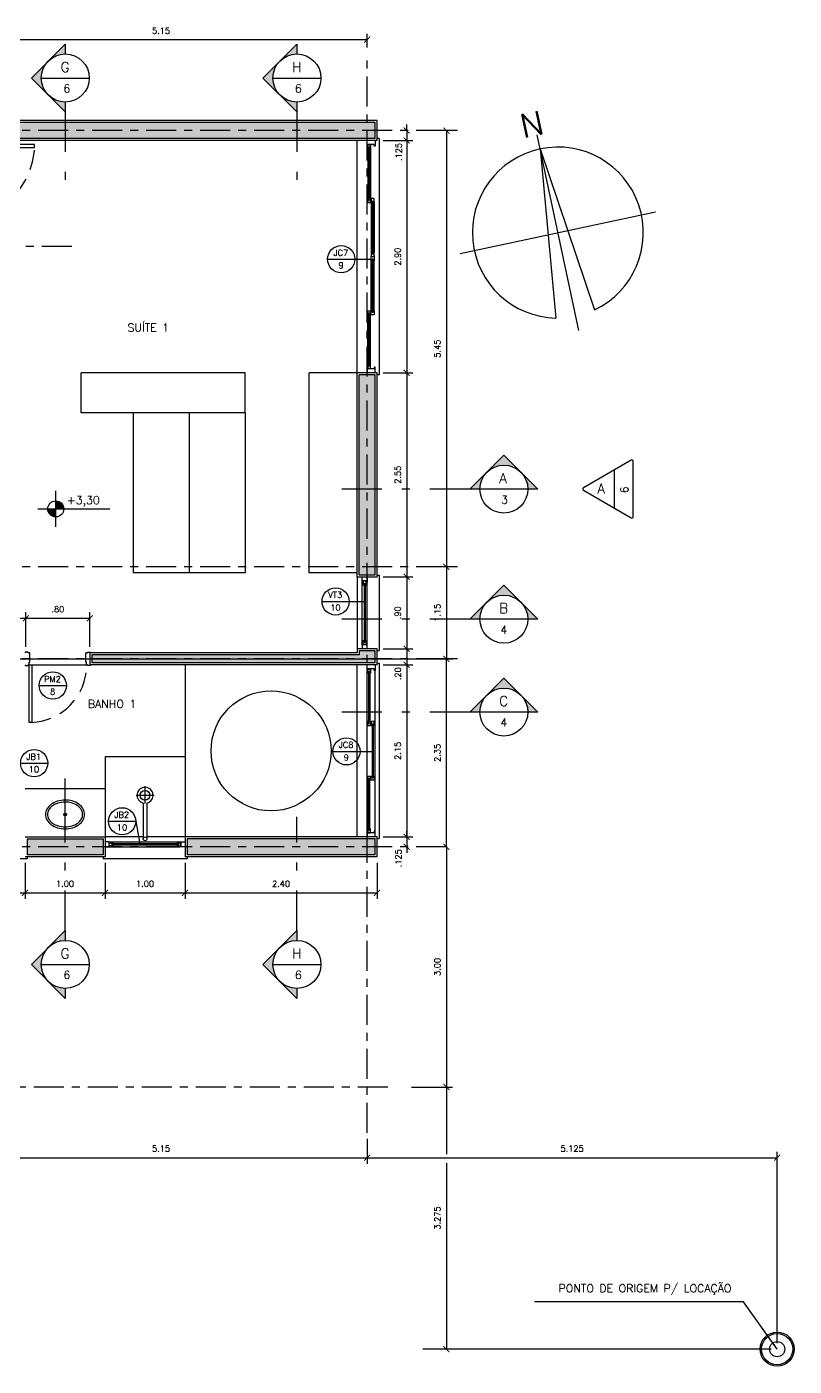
# Model space of a CAD drawing. Header units: millimetres. Extents: x 146.1 to 229.1, y 124.7 to 156.6.
# Drawn here: x 163.89 to 173.48, y 124.7 to 141.43 of the extents above; entities that cross this region are included whole.
import ezdxf
from ezdxf.enums import TextEntityAlignment as Align

# ---------------------------------------------------------------- set-up
doc = ezdxf.new("R2010")
doc.units = ezdxf.units.MM
for name, pattern in [('CENTER', [0.6, 0.375, -0.075, 0.075, -0.075]), ('DASHDOT', [1, 0.5, -0.25, 0, -0.25]), ('HIDDEN', [0.375, 0.25, -0.125])]:
    doc.linetypes.add(name, pattern=pattern)
for name, color, linetype in [('ALV', 5, 'Continuous'), ('CAIX', 2, 'Continuous'), ('CAIXN', 7, 'Continuous'), ('COTAS', 1, 'Continuous'), ('EIXOS', 141, 'CENTER'), ('LVISTA02', 1, 'Continuous'), ('NOTAS', 2, 'Continuous'), ('PEÇAS', 7, 'Continuous'), ('PEÇAS50', 8, 'Continuous'), ('REVEST', 2, 'Continuous'), ('SOLID', 8, 'Continuous'), ('TEXT', 3, 'Continuous')]:
    doc.layers.add(name, color=color, linetype=linetype)
doc.styles.add('100-50', font='romans.shx', dxfattribs={"height": 0.125})
doc.styles.add('60-50', font='romans.shx', dxfattribs={"height": 0.075})
doc.styles.add('80-50', font='romans.shx', dxfattribs={"height": 0.1})
doc.styles.add('ROMANS', font='ROMANS.shx', dxfattribs={"height": 0.15})
doc.dimstyles.new('50', dxfattribs={"dimtxt": 0.1, "dimasz": 2.5, "dimexe": 1.25, "dimexo": 0.625, "dimgap": 0.075, "dimtad": 1, "dimzin": 0, "dimdsep": 46, "dimtxsty": '60-50', "dimcen": 2.5, "dimclrt": 3, "dimadec": 0, "dimazin": 0, "dimtfac": 1, "dimtmove": 0, "dimatfit": 3, "dimfxl": 1, "dimarcsym": 0})

# ---------------------------------------------------------------- blocks, each defined once
blk = doc.blocks.new('_ARCHTICK')
at = {"color": 0, "linetype": 'ByBlock', "const_width": 0.15}
blk.add_lwpolyline([(-0.5, -0.5), (0.5, 0.5)], dxfattribs=at)
blk = doc.blocks.new('*D7')
at = {"color": 0, "linetype": 'ByBlock'}
for p, q in [((162.995, 141.175), (162.995, 141.348)), ((168.145, 141.273), (162.995, 141.273)), ((168.145, 141.175), (168.145, 141.348))]:
    blk.add_line(p, q, dxfattribs=at)
at = {"layer": 'DEFPOINTS', "color": 0, "linetype": 'ByBlock'}
for p in [(162.995, 141.273), (162.995, 141.1), (168.145, 141.1)]:
    blk.add_point(p, dxfattribs=at)
at = {"color": 0, "linetype": 'ByBlock', "xscale": 0.075, "yscale": 0.075, "zscale": 0.075, "rotation": 180}
blk.add_blockref('_ARCHTICK', (162.995, 141.273), dxfattribs=at)
at = {"color": 0, "linetype": 'ByBlock', "xscale": 0.075, "yscale": 0.075, "zscale": 0.075}
blk.add_blockref('_ARCHTICK', (168.145, 141.273), dxfattribs=at)
at = {"color": 3, "linetype": 'ByBlock', "insert": (165.57, 141.385), "char_height": 0.075, "attachment_point": 5, "style": '60-50'}
blk.add_mtext('5.15', dxfattribs=at)
blk = doc.blocks.new('*D34')
at = {"color": 0, "linetype": 'ByBlock'}
for p, q in [((169.058, 140.137), (168.843, 140.137)), ((168.918, 140.137), (168.918, 134.687)), ((169.058, 134.687), (168.843, 134.687))]:
    blk.add_line(p, q, dxfattribs=at)
at = {"layer": 'DEFPOINTS', "color": 0, "linetype": 'ByBlock'}
for p in [(169.133, 140.137), (168.918, 134.687), (169.133, 134.687)]:
    blk.add_point(p, dxfattribs=at)
at = {"color": 0, "linetype": 'ByBlock', "xscale": 0.075, "yscale": 0.075, "zscale": 0.075}
for p, rotation in [((168.918, 140.137), 90), ((168.918, 134.687), 270)]:
    blk.add_blockref('_ARCHTICK', p, dxfattribs=dict(at, rotation=rotation))
at = {"color": 3, "linetype": 'ByBlock', "insert": (168.805, 137.412), "char_height": 0.075, "attachment_point": 5, "rotation": 90, "style": '60-50'}
blk.add_mtext('5.45', dxfattribs=at)
blk = doc.blocks.new('*D35')
at = {"color": 0, "linetype": 'ByBlock'}
for p, q in [((168.918, 134.687), (168.918, 133.537)), ((169.058, 133.537), (168.843, 133.537))]:
    blk.add_line(p, q, dxfattribs=at)
at = {"layer": 'DEFPOINTS', "color": 0, "linetype": 'ByBlock'}
for p in [(169.133, 134.687), (168.918, 133.537), (169.133, 133.537)]:
    blk.add_point(p, dxfattribs=at)
at = {"color": 0, "linetype": 'ByBlock', "xscale": 0.075, "yscale": 0.075, "zscale": 0.075}
for p, rotation in [((168.918, 134.687), 90), ((168.918, 133.537), 270)]:
    blk.add_blockref('_ARCHTICK', p, dxfattribs=dict(at, rotation=rotation))
at = {"color": 3, "linetype": 'ByBlock', "insert": (168.805, 134.112), "char_height": 0.075, "attachment_point": 5, "rotation": 90, "style": '60-50'}
blk.add_mtext('1.15', dxfattribs=at)
blk = doc.blocks.new('*D36')
at = {"color": 0, "linetype": 'ByBlock'}
for p, q in [((158.92, 133.537), (168.993, 133.537)), ((168.918, 131.187), (168.918, 133.537))]:
    blk.add_line(p, q, dxfattribs=at)
at = {"layer": 'DEFPOINTS', "color": 0, "linetype": 'ByBlock'}
for p in [(158.845, 133.537), (168.918, 133.537), (169.133, 131.187)]:
    blk.add_point(p, dxfattribs=at)
at = {"color": 0, "linetype": 'ByBlock', "xscale": 0.075, "yscale": 0.075, "zscale": 0.075}
for p, rotation in [((168.918, 133.537), 90), ((168.918, 131.187), 270)]:
    blk.add_blockref('_ARCHTICK', p, dxfattribs=dict(at, rotation=rotation))
at = {"color": 3, "linetype": 'ByBlock', "insert": (168.805, 132.362), "char_height": 0.075, "attachment_point": 5, "rotation": 90, "style": '60-50'}
blk.add_mtext('2.35', dxfattribs=at)
blk = doc.blocks.new('*D38')
at = {"color": 0, "linetype": 'ByBlock'}
for p, q in [((168.918, 131.187), (168.918, 128.187)), ((168.481, 128.187), (168.993, 128.187))]:
    blk.add_line(p, q, dxfattribs=at)
at = {"layer": 'DEFPOINTS', "color": 0, "linetype": 'ByBlock'}
for p in [(168.918, 131.187), (168.406, 128.187), (168.918, 128.187)]:
    blk.add_point(p, dxfattribs=at)
at = {"color": 0, "linetype": 'ByBlock', "xscale": 0.075, "yscale": 0.075, "zscale": 0.075}
for p, rotation in [((168.918, 131.187), 90), ((168.918, 128.187), 270)]:
    blk.add_blockref('_ARCHTICK', p, dxfattribs=dict(at, rotation=rotation))
at = {"color": 3, "linetype": 'ByBlock', "insert": (168.805, 129.687), "char_height": 0.075, "attachment_point": 5, "rotation": 90, "style": '60-50'}
blk.add_mtext('3.00', dxfattribs=at)
blk = doc.blocks.new('*D40')
at = {"color": 0, "linetype": 'ByBlock'}
for p, q in [((168.145, 127.225), (168.145, 126.915)), ((162.995, 126.99), (168.145, 126.99))]:
    blk.add_line(p, q, dxfattribs=at)
at = {"layer": 'DEFPOINTS', "color": 0, "linetype": 'ByBlock'}
for p in [(162.995, 127.3), (168.145, 127.3), (168.145, 126.99)]:
    blk.add_point(p, dxfattribs=at)
at = {"color": 0, "linetype": 'ByBlock', "xscale": 0.075, "yscale": 0.075, "zscale": 0.075, "rotation": 180}
blk.add_blockref('_ARCHTICK', (162.995, 126.99), dxfattribs=at)
at = {"color": 0, "linetype": 'ByBlock', "xscale": 0.075, "yscale": 0.075, "zscale": 0.075}
blk.add_blockref('_ARCHTICK', (168.145, 126.99), dxfattribs=at)
at = {"color": 3, "linetype": 'ByBlock', "insert": (165.57, 127.103), "char_height": 0.075, "attachment_point": 5, "style": '60-50'}
blk.add_mtext('5.15', dxfattribs=at)
blk = doc.blocks.new('*D41')
at = {"color": 0, "linetype": 'ByBlock'}
for p, q in [((168.145, 127.538), (168.145, 127.229)), ((173.27, 124.987), (173.27, 127.379)), ((168.145, 127.304), (173.27, 127.304))]:
    blk.add_line(p, q, dxfattribs=at)
at = {"layer": 'DEFPOINTS', "color": 0, "linetype": 'ByBlock'}
for p in [(168.145, 127.613), (173.27, 127.304), (173.27, 124.912)]:
    blk.add_point(p, dxfattribs=at)
at = {"color": 0, "linetype": 'ByBlock', "xscale": 0.075, "yscale": 0.075, "zscale": 0.075, "rotation": 180}
blk.add_blockref('_ARCHTICK', (168.145, 127.304), dxfattribs=at)
at = {"color": 0, "linetype": 'ByBlock', "xscale": 0.075, "yscale": 0.075, "zscale": 0.075}
blk.add_blockref('_ARCHTICK', (173.27, 127.304), dxfattribs=at)
at = {"color": 3, "linetype": 'ByBlock', "insert": (170.708, 127.417), "char_height": 0.075, "attachment_point": 5, "style": '60-50'}
blk.add_mtext('5.125', dxfattribs=at)
blk = doc.blocks.new('*D83')
at = {"color": 0, "linetype": 'ByBlock'}
for p, q in [((163.88, 133.687), (163.88, 134.119)), ((162.995, 134.044), (163.88, 134.044))]:
    blk.add_line(p, q, dxfattribs=at)
at = {"layer": 'DEFPOINTS', "color": 0, "linetype": 'ByBlock'}
for p in [(162.995, 134.044), (163.88, 134.044), (163.88, 133.612)]:
    blk.add_point(p, dxfattribs=at)
at = {"color": 0, "linetype": 'ByBlock', "xscale": 0.075, "yscale": 0.075, "zscale": 0.075, "rotation": 180}
blk.add_blockref('_ARCHTICK', (162.995, 134.044), dxfattribs=at)
at = {"color": 0, "linetype": 'ByBlock', "xscale": 0.075, "yscale": 0.075, "zscale": 0.075}
blk.add_blockref('_ARCHTICK', (163.88, 134.044), dxfattribs=at)
at = {"color": 3, "linetype": 'ByBlock', "insert": (163.438, 134.157), "char_height": 0.075, "attachment_point": 5, "style": '60-50'}
blk.add_mtext('.885', dxfattribs=at)
blk = doc.blocks.new('*D84')
at = {"color": 0, "linetype": 'ByBlock'}
for p, q in [((164.68, 133.687), (164.68, 134.119)), ((163.88, 134.044), (164.68, 134.044))]:
    blk.add_line(p, q, dxfattribs=at)
at = {"layer": 'DEFPOINTS', "color": 0, "linetype": 'ByBlock'}
for p in [(164.68, 134.044), (163.88, 133.612), (164.68, 133.612)]:
    blk.add_point(p, dxfattribs=at)
at = {"color": 0, "linetype": 'ByBlock', "xscale": 0.075, "yscale": 0.075, "zscale": 0.075, "rotation": 180}
blk.add_blockref('_ARCHTICK', (163.88, 134.044), dxfattribs=at)
at = {"color": 0, "linetype": 'ByBlock', "xscale": 0.075, "yscale": 0.075, "zscale": 0.075}
blk.add_blockref('_ARCHTICK', (164.68, 134.044), dxfattribs=at)
at = {"color": 3, "linetype": 'ByBlock', "insert": (164.28, 134.157), "char_height": 0.075, "attachment_point": 5, "style": '60-50'}
blk.add_mtext('.80', dxfattribs=at)
blk = doc.blocks.new('*D93')
at = {"color": 0, "linetype": 'ByBlock'}
for p, q in [((163.87, 130.987), (163.87, 130.539)), ((163.07, 130.614), (163.87, 130.614))]:
    blk.add_line(p, q, dxfattribs=at)
at = {"layer": 'DEFPOINTS', "color": 0, "linetype": 'ByBlock'}
for p in [(163.07, 131.062), (163.87, 131.062), (163.87, 130.614)]:
    blk.add_point(p, dxfattribs=at)
at = {"color": 0, "linetype": 'ByBlock', "xscale": 0.075, "yscale": 0.075, "zscale": 0.075, "rotation": 180}
blk.add_blockref('_ARCHTICK', (163.07, 130.614), dxfattribs=at)
at = {"color": 0, "linetype": 'ByBlock', "xscale": 0.075, "yscale": 0.075, "zscale": 0.075}
blk.add_blockref('_ARCHTICK', (163.87, 130.614), dxfattribs=at)
at = {"color": 3, "linetype": 'ByBlock', "insert": (163.47, 130.727), "char_height": 0.075, "attachment_point": 5, "style": '60-50'}
blk.add_mtext('.80', dxfattribs=at)
blk = doc.blocks.new('*D94')
at = {"color": 0, "linetype": 'ByBlock'}
for p, q in [((164.87, 130.987), (164.87, 130.539)), ((163.87, 130.614), (164.87, 130.614))]:
    blk.add_line(p, q, dxfattribs=at)
at = {"layer": 'DEFPOINTS', "color": 0, "linetype": 'ByBlock'}
for p in [(163.87, 131.062), (164.87, 131.062), (164.87, 130.614)]:
    blk.add_point(p, dxfattribs=at)
at = {"color": 0, "linetype": 'ByBlock', "xscale": 0.075, "yscale": 0.075, "zscale": 0.075, "rotation": 180}
blk.add_blockref('_ARCHTICK', (163.87, 130.614), dxfattribs=at)
at = {"color": 0, "linetype": 'ByBlock', "xscale": 0.075, "yscale": 0.075, "zscale": 0.075}
blk.add_blockref('_ARCHTICK', (164.87, 130.614), dxfattribs=at)
at = {"color": 3, "linetype": 'ByBlock', "insert": (164.37, 130.727), "char_height": 0.075, "attachment_point": 5, "style": '60-50'}
blk.add_mtext('1.00', dxfattribs=at)
blk = doc.blocks.new('*D95')
at = {"color": 0, "linetype": 'ByBlock'}
for p, q in [((165.87, 130.987), (165.87, 130.539)), ((164.87, 130.614), (165.87, 130.614))]:
    blk.add_line(p, q, dxfattribs=at)
at = {"layer": 'DEFPOINTS', "color": 0, "linetype": 'ByBlock'}
for p in [(164.87, 131.062), (165.87, 131.062), (165.87, 130.614)]:
    blk.add_point(p, dxfattribs=at)
at = {"color": 0, "linetype": 'ByBlock', "xscale": 0.075, "yscale": 0.075, "zscale": 0.075, "rotation": 180}
blk.add_blockref('_ARCHTICK', (164.87, 130.614), dxfattribs=at)
at = {"color": 0, "linetype": 'ByBlock', "xscale": 0.075, "yscale": 0.075, "zscale": 0.075}
blk.add_blockref('_ARCHTICK', (165.87, 130.614), dxfattribs=at)
at = {"color": 3, "linetype": 'ByBlock', "insert": (165.37, 130.727), "char_height": 0.075, "attachment_point": 5, "style": '60-50'}
blk.add_mtext('1.00', dxfattribs=at)
blk = doc.blocks.new('*D96')
at = {"color": 0, "linetype": 'ByBlock'}
for p, q in [((168.27, 130.987), (168.27, 130.539)), ((165.87, 130.614), (168.27, 130.614))]:
    blk.add_line(p, q, dxfattribs=at)
at = {"layer": 'DEFPOINTS', "color": 0, "linetype": 'ByBlock'}
for p in [(165.87, 131.062), (168.27, 131.062), (168.27, 130.614)]:
    blk.add_point(p, dxfattribs=at)
at = {"color": 0, "linetype": 'ByBlock', "xscale": 0.075, "yscale": 0.075, "zscale": 0.075, "rotation": 180}
blk.add_blockref('_ARCHTICK', (165.87, 130.614), dxfattribs=at)
at = {"color": 0, "linetype": 'ByBlock', "xscale": 0.075, "yscale": 0.075, "zscale": 0.075}
blk.add_blockref('_ARCHTICK', (168.27, 130.614), dxfattribs=at)
at = {"color": 3, "linetype": 'ByBlock', "insert": (167.07, 130.727), "char_height": 0.075, "attachment_point": 5, "style": '60-50'}
blk.add_mtext('2.40', dxfattribs=at)
blk = doc.blocks.new('*D121')
at = {"color": 0, "linetype": 'ByBlock'}
for p, q in [((168.64, 140.137), (168.64, 140.212)), ((168.64, 140.137), (168.64, 140.012)), ((168.345, 140.012), (168.715, 140.012)), ((168.64, 140.012), (168.64, 139.937))]:
    blk.add_line(p, q, dxfattribs=at)
at = {"layer": 'DEFPOINTS', "color": 0, "linetype": 'ByBlock'}
for p in [(168.64, 140.137), (168.27, 140.012), (168.64, 140.012)]:
    blk.add_point(p, dxfattribs=at)
at = {"color": 0, "linetype": 'ByBlock', "xscale": 0.075, "yscale": 0.075, "zscale": 0.075}
for p, rotation in [((168.64, 140.137), 270), ((168.64, 140.012), 90)]:
    blk.add_blockref('_ARCHTICK', p, dxfattribs=dict(at, rotation=rotation))
at = {"color": 3, "linetype": 'ByBlock', "insert": (168.54, 139.87), "char_height": 0.075, "attachment_point": 5, "rotation": 90, "style": '60-50'}
blk.add_mtext('.125', dxfattribs=at)
blk = doc.blocks.new('*D122')
at = {"color": 0, "linetype": 'ByBlock'}
for p, q in [((168.64, 140.012), (168.64, 137.112)), ((168.345, 137.112), (168.715, 137.112))]:
    blk.add_line(p, q, dxfattribs=at)
at = {"layer": 'DEFPOINTS', "color": 0, "linetype": 'ByBlock'}
for p in [(168.27, 140.012), (168.27, 137.112), (168.64, 137.112)]:
    blk.add_point(p, dxfattribs=at)
at = {"color": 0, "linetype": 'ByBlock', "xscale": 0.075, "yscale": 0.075, "zscale": 0.075}
for p, rotation in [((168.64, 140.012), 90), ((168.64, 137.112), 270)]:
    blk.add_blockref('_ARCHTICK', p, dxfattribs=dict(at, rotation=rotation))
at = {"color": 3, "linetype": 'ByBlock', "insert": (168.528, 138.562), "char_height": 0.075, "attachment_point": 5, "rotation": 90, "style": '60-50'}
blk.add_mtext('2.90', dxfattribs=at)
blk = doc.blocks.new('*D123')
at = {"color": 0, "linetype": 'ByBlock'}
for p, q in [((168.64, 137.112), (168.64, 134.562)), ((168.345, 134.562), (168.715, 134.562))]:
    blk.add_line(p, q, dxfattribs=at)
at = {"layer": 'DEFPOINTS', "color": 0, "linetype": 'ByBlock'}
for p in [(168.27, 137.112), (168.27, 134.562), (168.64, 134.562)]:
    blk.add_point(p, dxfattribs=at)
at = {"color": 0, "linetype": 'ByBlock', "xscale": 0.075, "yscale": 0.075, "zscale": 0.075}
for p, rotation in [((168.64, 137.112), 90), ((168.64, 134.562), 270)]:
    blk.add_blockref('_ARCHTICK', p, dxfattribs=dict(at, rotation=rotation))
at = {"color": 3, "linetype": 'ByBlock', "insert": (168.528, 135.837), "char_height": 0.075, "attachment_point": 5, "rotation": 90, "style": '60-50'}
blk.add_mtext('2.55', dxfattribs=at)
blk = doc.blocks.new('*D124')
at = {"color": 0, "linetype": 'ByBlock'}
for p, q in [((168.64, 134.562), (168.64, 133.662)), ((168.345, 133.662), (168.715, 133.662))]:
    blk.add_line(p, q, dxfattribs=at)
at = {"layer": 'DEFPOINTS', "color": 0, "linetype": 'ByBlock'}
for p in [(168.27, 134.562), (168.27, 133.662), (168.64, 133.662)]:
    blk.add_point(p, dxfattribs=at)
at = {"color": 0, "linetype": 'ByBlock', "xscale": 0.075, "yscale": 0.075, "zscale": 0.075}
for p, rotation in [((168.64, 134.562), 90), ((168.64, 133.662), 270)]:
    blk.add_blockref('_ARCHTICK', p, dxfattribs=dict(at, rotation=rotation))
at = {"color": 3, "linetype": 'ByBlock', "insert": (168.528, 134.112), "char_height": 0.075, "attachment_point": 5, "rotation": 90, "style": '60-50'}
blk.add_mtext('.90', dxfattribs=at)
blk = doc.blocks.new('*D125')
at = {"color": 0, "linetype": 'ByBlock'}
for p, q in [((168.64, 133.662), (168.64, 133.462)), ((168.345, 133.462), (168.715, 133.462))]:
    blk.add_line(p, q, dxfattribs=at)
at = {"layer": 'DEFPOINTS', "color": 0, "linetype": 'ByBlock'}
for p in [(168.27, 133.662), (168.27, 133.462), (168.64, 133.462)]:
    blk.add_point(p, dxfattribs=at)
at = {"color": 0, "linetype": 'ByBlock', "xscale": 0.075, "yscale": 0.075, "zscale": 0.075}
for p, rotation in [((168.64, 133.662), 90), ((168.64, 133.462), 270)]:
    blk.add_blockref('_ARCHTICK', p, dxfattribs=dict(at, rotation=rotation))
at = {"color": 3, "linetype": 'ByBlock', "insert": (168.531, 133.351), "char_height": 0.075, "attachment_point": 5, "rotation": 90, "style": '60-50'}
blk.add_mtext('.20', dxfattribs=at)
blk = doc.blocks.new('*D126')
at = {"color": 0, "linetype": 'ByBlock'}
for p, q in [((168.64, 133.462), (168.64, 131.312)), ((168.345, 131.312), (168.715, 131.312))]:
    blk.add_line(p, q, dxfattribs=at)
at = {"layer": 'DEFPOINTS', "color": 0, "linetype": 'ByBlock'}
for p in [(168.27, 133.462), (168.27, 131.312), (168.64, 131.312)]:
    blk.add_point(p, dxfattribs=at)
at = {"color": 0, "linetype": 'ByBlock', "xscale": 0.075, "yscale": 0.075, "zscale": 0.075}
for p, rotation in [((168.64, 133.462), 90), ((168.64, 131.312), 270)]:
    blk.add_blockref('_ARCHTICK', p, dxfattribs=dict(at, rotation=rotation))
at = {"color": 3, "linetype": 'ByBlock', "insert": (168.528, 132.387), "char_height": 0.075, "attachment_point": 5, "rotation": 90, "style": '60-50'}
blk.add_mtext('2.15', dxfattribs=at)
blk = doc.blocks.new('*D127')
at = {"color": 0, "linetype": 'ByBlock'}
for p, q in [((168.64, 131.312), (168.64, 131.387)), ((168.64, 131.312), (168.64, 131.187)), ((168.64, 131.187), (168.64, 131.112))]:
    blk.add_line(p, q, dxfattribs=at)
at = {"layer": 'DEFPOINTS', "color": 0, "linetype": 'ByBlock'}
for p in [(168.27, 131.312), (168.64, 131.187), (168.64, 131.187)]:
    blk.add_point(p, dxfattribs=at)
at = {"color": 0, "linetype": 'ByBlock', "xscale": 0.075, "yscale": 0.075, "zscale": 0.075}
for p, rotation in [((168.64, 131.312), 270), ((168.64, 131.187), 90)]:
    blk.add_blockref('_ARCHTICK', p, dxfattribs=dict(at, rotation=rotation))
at = {"color": 3, "linetype": 'ByBlock', "insert": (168.536, 131.045), "char_height": 0.075, "attachment_point": 5, "rotation": 90, "style": '60-50'}
blk.add_mtext('.125', dxfattribs=at)

msp = doc.modelspace()

# ---------------------------------------------------------------- hatches: boundary and pattern name
at = {"layer": 'NOTAS'}
h = msp.add_hatch(color=1, dxfattribs=at)
h.paths.add_polyline_path([(164.1611, 141.0065), (163.949, 140.7944), (164.1611, 140.5823, -0.4142136)])
h.paths.add_polyline_path([(164.1611, 140.5823), (164.3733, 140.3701), (164.3733, 140.4944, -0.1989124)])
h.paths.add_polyline_path([(164.3733, 141.0944), (164.3733, 141.2187), (164.1611, 141.0065, -0.1989124)])
h = msp.add_hatch(color=1, dxfattribs=at)
h.paths.add_polyline_path([(167.0559, 141.0065), (166.8437, 140.7944), (167.0559, 140.5823, -0.4142136)])
h.paths.add_polyline_path([(167.0559, 140.5823), (167.268, 140.3701), (167.268, 140.4944, -0.1989124)])
h.paths.add_polyline_path([(167.268, 141.0944), (167.268, 141.2187), (167.0559, 141.0065, -0.1989124)])
h = msp.add_hatch(color=1, dxfattribs=at)
h.paths.add_polyline_path([(170.067, 135.8694), (169.8549, 136.0815), (169.6428, 135.8694, -0.4142136)])
h.paths.add_polyline_path([(169.6428, 135.8694), (169.4306, 135.6573), (169.5549, 135.6573, -0.1989124)])
h.paths.add_polyline_path([(170.1549, 135.6573), (170.2792, 135.6573), (170.067, 135.8694, -0.1989124)])
h = msp.add_hatch(color=1, dxfattribs=at)
h.paths.add_polyline_path([(164.2537, 135.3104), (164.2537, 135.4104), (164.1537, 135.4104, 0.4142136)])
h.paths.add_polyline_path([(164.2537, 135.5104), (164.2537, 135.4104), (164.3537, 135.4104, 0.4142136)])
h = msp.add_hatch(color=1, dxfattribs=at)
h.paths.add_polyline_path([(170.067, 134.2449), (169.8549, 134.4571), (169.6428, 134.2449, -0.4142136)])
h.paths.add_polyline_path([(169.6428, 134.2449), (169.4306, 134.0328), (169.5549, 134.0328, -0.1989124)])
h.paths.add_polyline_path([(170.1549, 134.0328), (170.2792, 134.0328), (170.067, 134.2449, -0.1989124)])
h = msp.add_hatch(color=1, dxfattribs=at)
h.paths.add_polyline_path([(170.067, 133.0846), (169.8549, 133.2967), (169.6428, 133.0846, -0.4142136)])
h.paths.add_polyline_path([(169.6428, 133.0846), (169.4306, 132.8725), (169.5549, 132.8725, -0.1989124)])
h.paths.add_polyline_path([(170.1549, 132.8725), (170.2792, 132.8725), (170.067, 133.0846, -0.1989124)])
h = msp.add_hatch(color=1, dxfattribs=at)
h.paths.add_polyline_path([(164.1611, 129.9305), (163.949, 129.7184), (164.1611, 129.5063, -0.4142136)])
h.paths.add_polyline_path([(164.1611, 129.5063), (164.3733, 129.2941), (164.3733, 129.4184, -0.1989124)])
h.paths.add_polyline_path([(164.3733, 130.0184), (164.3733, 130.1427), (164.1611, 129.9305, -0.1989124)])
h = msp.add_hatch(color=1, dxfattribs=at)
h.paths.add_polyline_path([(167.0559, 129.9305), (166.8437, 129.7184), (167.0559, 129.5063, -0.4142136)])
h.paths.add_polyline_path([(167.0559, 129.5063), (167.268, 129.2941), (167.268, 129.4184, -0.1989124)])
h.paths.add_polyline_path([(167.268, 130.0184), (167.268, 130.1427), (167.0559, 129.9305, -0.1989124)])
at = {"layer": 'SOLID'}
h = msp.add_hatch(color=256, dxfattribs=at)
h.paths.add_polyline_path([(168.2451, 140.2371), (162.9451, 140.2371), (162.9451, 140.0271), (163.0451, 140.0271), (163.0451, 140.0371), (168.2451, 140.0371)])
h.paths.add_polyline_path([(168.2451, 137.0871), (168.0451, 137.0871), (168.0451, 134.5871), (168.2451, 134.5871)])
h.paths.add_polyline_path([(168.2451, 133.6371), (168.0451, 133.6371), (168.0451, 133.5871), (164.7051, 133.5871), (164.7051, 133.4871), (168.2451, 133.4871)])
h.paths.add_polyline_path([(168.2451, 131.2871), (165.8951, 131.2871), (165.8951, 131.0871), (168.2451, 131.0871)])
h.paths.add_polyline_path([(164.8451, 131.2871), (163.8951, 131.2871), (163.8951, 131.0871), (164.8451, 131.0871)])

# ---------------------------------------------------------------- linework, layer by layer
at = {"layer": 'ALV'}
for p, q in [((168.2451, 140.2371), (162.9451, 140.2371)), ((168.2451, 140.0371), (168.2451, 140.2371)), ((168.2451, 140.0371), (163.0451, 140.0371)), ((168.0451, 134.5871), (168.0451, 137.0871)), ((168.2451, 137.0871), (168.0451, 137.0871)), ((168.2451, 134.5871), (168.2451, 137.0871)), ((168.0451, 134.5871), (168.2451, 134.5871)), ((168.0451, 133.5871), (164.7051, 133.5871)), ((164.7051, 133.5871), (164.7051, 133.4871)), ((168.2451, 133.6371), (168.0451, 133.6371)), ((168.0451, 133.6371), (168.0451, 133.5871)), ((168.2451, 133.4871), (168.2451, 133.6371)), ((168.2451, 133.4871), (164.7051, 133.4871)), ((163.8951, 131.2871), (163.8951, 131.0871)), ((163.8951, 131.2871), (164.8451, 131.2871)), ((164.8451, 131.2871), (164.8451, 131.0871)), ((165.8951, 131.2871), (165.8951, 131.0871)), ((168.2451, 131.2871), (165.8951, 131.2871)), ((168.2451, 131.0871), (168.2451, 131.2871)), ((164.8451, 131.0871), (163.8951, 131.0871)), ((168.2451, 131.0871), (165.8951, 131.0871))]:
    msp.add_line(p, q, dxfattribs=at)
at = {"layer": 'CAIX', "color": 1}
for p, q in [((168.1526, 139.9096), (168.1526, 139.2871)), ((168.1876, 139.9096), (168.1876, 139.2871)), ((168.1976, 139.2396), (168.1976, 138.6121)), ((168.2326, 139.2396), (168.2326, 138.6121)), ((168.1976, 137.8871), (168.1976, 138.5121)), ((168.2326, 137.8871), (168.2326, 138.5121)), ((168.1526, 137.2146), (168.1526, 137.8371)), ((168.1876, 137.2146), (168.1876, 137.8371)), ((168.0824, 133.7121), (168.0824, 134.5121)), ((168.1451, 133.7321), (168.1451, 134.4921)), ((168.1451, 131.3621), (168.1451, 133.4121)), ((168.2451, 131.3821), (168.2451, 133.3921)), ((164.9201, 131.2498), (165.8201, 131.2498)), ((164.9401, 131.1871), (165.8001, 131.1871))]:
    msp.add_line(p, q, dxfattribs=at)
at = {"layer": 'CAIX'}
for p, q in [((168.1626, 139.9096), (168.1626, 139.2871)), ((168.1776, 139.9096), (168.1776, 139.2871)), ((168.2076, 139.2371), (168.2076, 138.6121)), ((168.2226, 139.2371), (168.2226, 138.6121)), ((168.2076, 137.8696), (168.2076, 138.5121)), ((168.2226, 137.8696), (168.2226, 138.5121)), ((168.1626, 137.1971), (168.1626, 137.8371)), ((168.1776, 137.1971), (168.1776, 137.8371)), ((168.1076, 134.4594), (168.1076, 133.7648)), ((168.1226, 134.4594), (168.1226, 133.7648)), ((168.1626, 133.3596), (168.1626, 132.7538)), ((168.1776, 133.3596), (168.1776, 132.7538)), ((168.2076, 132.7038), (168.2076, 132.0704)), ((168.2226, 132.7038), (168.2226, 132.0704)), ((168.1626, 131.3971), (168.1626, 132.0204)), ((168.1776, 131.3971), (168.1776, 132.0204)), ((165.7674, 131.2246), (164.9729, 131.2246)), ((165.7674, 131.2096), (164.9729, 131.2096))]:
    msp.add_line(p, q, dxfattribs=at)
for points in [[(163.0701, 139.9621), (163.0701, 139.9271), (163.99, 139.9271), (163.99, 139.9621), (163.0701, 139.9621)], [(168.2451, 140.0121), (168.2451, 139.9421), (168.2351, 139.9421), (168.2351, 139.9621), (168.1451, 139.9621), (168.1451, 140.0121)], [(168.2451, 137.1121), (168.2451, 137.1821), (168.2351, 137.1821), (168.2351, 137.1621), (168.1451, 137.1621), (168.1451, 137.1121)], [(168.1451, 134.5621), (168.1451, 134.4921), (168.1351, 134.4921), (168.1351, 134.5121), (168.0824, 134.5121), (168.0824, 134.5621)], [(168.1451, 133.6621), (168.1451, 133.7321), (168.1351, 133.7321), (168.1351, 133.7121), (168.0824, 133.7121), (168.0824, 133.6621)], [(163.8701, 133.4621), (163.8701, 133.4521), (163.9101, 133.4521), (163.9101, 133.4621), (163.9201, 133.4621), (163.9201, 133.4971), (163.9301, 133.4971), (163.9301, 133.6121), (163.9101, 133.6121), (163.9101, 133.6221), (163.8701, 133.6221), (163.8701, 133.6121)], [(164.6901, 133.4621), (164.6901, 133.4521), (164.6501, 133.4521), (164.6501, 133.4621), (164.6401, 133.4621), (164.6401, 133.4971), (164.6301, 133.4971), (164.6301, 133.6121), (164.6501, 133.6121), (164.6501, 133.6221), (164.6901, 133.6221), (164.6901, 133.6121)], [(163.9201, 133.4621), (163.9551, 133.4621), (163.9551, 132.7422), (163.9201, 132.7422), (163.9201, 133.4621)], [(168.2451, 133.4621), (168.2451, 133.3921), (168.2351, 133.3921), (168.2351, 133.4121), (168.1451, 133.4121), (168.1451, 133.4621)], [(168.2451, 131.3121), (168.2451, 131.3821), (168.2351, 131.3821), (168.2351, 131.3621), (168.1451, 131.3621), (168.1451, 131.3121)], [(164.8701, 131.1871), (164.9401, 131.1871), (164.9401, 131.1971), (164.9201, 131.1971), (164.9201, 131.2498), (164.8701, 131.2498)], [(165.8701, 131.1871), (165.8001, 131.1871), (165.8001, 131.1971), (165.8201, 131.1971), (165.8201, 131.2498), (165.8701, 131.2498)]]:
    msp.add_lwpolyline(points, dxfattribs=at)
for points in [[(168.1876, 139.9596), (168.1876, 139.9096), (168.1776, 139.9096), (168.1776, 139.9296), (168.1626, 139.9296), (168.1626, 139.9096), (168.1526, 139.9096), (168.1526, 139.9596)], [(168.1876, 139.2371), (168.1876, 139.2871), (168.1776, 139.2871), (168.1776, 139.2671), (168.1626, 139.2671), (168.1626, 139.2871), (168.1526, 139.2871), (168.1526, 139.2371)], [(168.1976, 139.2871), (168.1976, 139.2371), (168.2076, 139.2371), (168.2076, 139.2571), (168.2226, 139.2571), (168.2226, 139.2371), (168.2326, 139.2371), (168.2326, 139.2871)], [(168.2226, 138.6121), (168.2226, 138.5921), (168.2076, 138.5921), (168.2076, 138.6121), (168.1976, 138.6121), (168.1976, 138.5621), (168.2326, 138.5621), (168.2326, 138.5447), (168.2381, 138.5447), (168.2381, 138.5771), (168.2326, 138.5771), (168.2326, 138.6121)], [(168.2226, 138.5321), (168.2076, 138.5321), (168.2076, 138.5121), (168.1976, 138.5121), (168.1976, 138.5621), (168.2326, 138.5621), (168.2326, 138.5121), (168.2226, 138.5121)], [(168.1876, 137.8871), (168.1876, 137.8371), (168.1776, 137.8371), (168.1776, 137.8571), (168.1626, 137.8571), (168.1626, 137.8371), (168.1526, 137.8371), (168.1526, 137.8871)], [(168.1976, 137.8371), (168.1976, 137.8871), (168.2076, 137.8871), (168.2076, 137.8671), (168.2226, 137.8671), (168.2226, 137.8871), (168.2326, 137.8871), (168.2326, 137.8371)], [(168.1876, 137.1646), (168.1876, 137.2146), (168.1776, 137.2146), (168.1776, 137.1946), (168.1626, 137.1946), (168.1626, 137.2146), (168.1526, 137.2146), (168.1526, 137.1646)], [(168.0976, 134.5094), (168.0976, 134.4594), (168.1076, 134.4594), (168.1076, 134.4794), (168.1226, 134.4794), (168.1226, 134.4594), (168.1326, 134.4594), (168.1326, 134.5094)], [(168.0976, 133.7148), (168.0976, 133.7648), (168.1076, 133.7648), (168.1076, 133.7448), (168.1226, 133.7448), (168.1226, 133.7648), (168.1326, 133.7648), (168.1326, 133.7148)], [(168.1876, 133.4096), (168.1876, 133.3596), (168.1776, 133.3596), (168.1776, 133.3796), (168.1626, 133.3796), (168.1626, 133.3596), (168.1526, 133.3596), (168.1526, 133.4096)], [(168.1876, 132.7038), (168.1876, 132.7538), (168.1776, 132.7538), (168.1776, 132.7338), (168.1626, 132.7338), (168.1626, 132.7538), (168.1526, 132.7538), (168.1526, 132.7038)], [(168.1976, 132.7538), (168.1976, 132.7038), (168.2076, 132.7038), (168.2076, 132.7238), (168.2226, 132.7238), (168.2226, 132.7038), (168.2326, 132.7038), (168.2326, 132.7538)], [(168.1876, 132.0704), (168.1876, 132.0204), (168.1776, 132.0204), (168.1776, 132.0404), (168.1626, 132.0404), (168.1626, 132.0204), (168.1526, 132.0204), (168.1526, 132.0704)], [(168.1976, 132.0204), (168.1976, 132.0704), (168.2076, 132.0704), (168.2076, 132.0504), (168.2226, 132.0504), (168.2226, 132.0704), (168.2326, 132.0704), (168.2326, 132.0204)], [(168.1876, 131.3646), (168.1876, 131.4146), (168.1776, 131.4146), (168.1776, 131.3946), (168.1626, 131.3946), (168.1626, 131.4146), (168.1526, 131.4146), (168.1526, 131.3646)], [(164.9229, 131.2346), (164.9729, 131.2346), (164.9729, 131.2246), (164.9529, 131.2246), (164.9529, 131.2096), (164.9729, 131.2096), (164.9729, 131.1996), (164.9229, 131.1996)], [(165.8174, 131.2346), (165.7674, 131.2346), (165.7674, 131.2246), (165.7874, 131.2246), (165.7874, 131.2096), (165.7674, 131.2096), (165.7674, 131.1996), (165.8174, 131.1996)]]:
    msp.add_lwpolyline(points, close=True, dxfattribs=at)
at = {"layer": 'CAIX', "color": 8, "linetype": 'HIDDEN'}
for centre, radius, start, end in [((163.0665, 139.9665), 0.9244, 270.22795, 357.55622), ((163.9195, 133.462), 0.7207, 272.49125, 0.00823)]:
    msp.add_arc(centre, radius, start, end, dxfattribs=at)
at = {"layer": 'CAIXN', "color": 8, "ltscale": 0.5}
for p, q in [((167.6519, 138.5301), (168.1976, 138.5301)), ((167.5818, 134.2545), (168.1076, 134.2545)), ((164.0471, 133.2035), (164.3871, 133.2035)), ((163.8135, 132.2332), (164.1535, 132.2332)), ((167.7174, 132.3812), (168.2076, 132.3812)), ((164.9135, 131.5069), (165.2535, 131.5069)), ((165.2535, 131.5069), (165.307, 131.2246))]:
    msp.add_line(p, q, dxfattribs=at)
for centre in [(167.8219, 138.5301), (167.7518, 134.2545), (164.2171, 133.2035), (167.8874, 132.3812), (163.9835, 132.2332), (165.0835, 131.5069)]:
    msp.add_circle(centre, 0.17, dxfattribs=at)
at = {"layer": 'COTAS'}
for p, q in [((169.1361, 128.1871), (169.1361, 127.3487)), ((169.1361, 127.2337), (169.1361, 124.9121)), ((173.1951, 124.9121), (168.8427, 124.9121))]:
    msp.add_line(p, q, dxfattribs=at)
for radius in [0.2137, 0.1956, 0.0949]:
    msp.add_circle((173.2701, 124.9121), radius, dxfattribs=at)
msp.add_point((169.1361, 124.9121), dxfattribs=at)
at = {"layer": 'EIXOS'}
for p, q in [((168.1451, 127.6135), (168.1451, 141.1004)), ((169.1334, 140.1371), (147.4096, 140.1371)), ((164.4539, 138.6871), (147.4096, 138.6871)), ((169.1334, 134.6871), (147.4096, 134.6871)), ((169.1334, 133.5371), (156.0729, 133.5371)), ((169.1334, 131.1871), (161.8661, 131.1871)), ((168.4063, 128.1871), (147.4096, 128.1871))]:
    msp.add_line(p, q, dxfattribs=at)
at = {"layer": 'LVISTA02'}
for p, q in [((168.0201, 137.1121), (168.0201, 140.0121)), ((168.2951, 140.0371), (168.2701, 140.0371)), ((168.2951, 140.0371), (168.2951, 137.0871)), ((166.6201, 137.1121), (164.5701, 137.1121)), ((164.5701, 136.6121), (164.5701, 137.1121)), ((166.6201, 136.6121), (166.6201, 137.1121)), ((167.4201, 134.6121), (167.4201, 137.1121)), ((168.0201, 137.1121), (167.4201, 137.1121)), ((168.2951, 137.0871), (168.2701, 137.0871)), ((166.6201, 136.6121), (164.5701, 136.6121)), ((165.2201, 136.6121), (165.2201, 134.6121)), ((165.9201, 136.6121), (165.9201, 134.6121)), ((166.6201, 136.6121), (166.6201, 134.6121)), ((166.6201, 134.6121), (165.2201, 134.6121)), ((168.0201, 134.6121), (167.4201, 134.6121)), ((168.0201, 134.5621), (168.0201, 133.6621)), ((168.2701, 134.5821), (168.2951, 134.5821)), ((168.2951, 134.5821), (168.2951, 133.6421)), ((168.2701, 133.6421), (168.2951, 133.6421)), ((163.9551, 133.4621), (164.6401, 133.4621)), ((165.8701, 133.4621), (165.8701, 131.3121)), ((168.0201, 131.3121), (168.0201, 133.4621)), ((168.2701, 133.4821), (168.2951, 133.4821)), ((168.2951, 133.4821), (168.2951, 131.2921)), ((164.8701, 132.3121), (164.8701, 131.3121)), ((165.8701, 132.3121), (164.8701, 132.3121)), ((164.8701, 131.9121), (163.8701, 131.9121)), ((165.3461, 131.3121), (164.8701, 131.3121)), ((165.8701, 131.3121), (165.3941, 131.3121)), ((168.2701, 131.2921), (168.2951, 131.2921)), ((163.8951, 131.0621), (163.8951, 131.0371)), ((164.8451, 131.0621), (164.8451, 131.0371)), ((165.8951, 131.0621), (165.8951, 131.0371)), ((163.8951, 131.0371), (163.0451, 131.0371)), ((165.8951, 131.0371), (164.8451, 131.0371))]:
    msp.add_line(p, q, dxfattribs=at)
at = {"layer": 'NOTAS', "color": 1, "ltscale": 0.5}
for p, q in [((164.0733, 140.7944), (164.6733, 140.7944)), ((166.968, 140.7944), (167.568, 140.7944)), ((171.2369, 135.4201), (171.2369, 135.8986)), ((164.0733, 129.7184), (164.6733, 129.7184)), ((166.968, 129.7184), (167.568, 129.7184))]:
    msp.add_line(p, q, dxfattribs=at)
at = {"layer": 'NOTAS', "color": 5, "linetype": 'DASHDOT'}
for p, q in [((164.3733, 140.3701), (164.3733, 139.4604)), ((167.268, 140.3701), (167.268, 139.4604)), ((169.4306, 135.6573), (167.8121, 135.6573)), ((169.4306, 134.0328), (167.8121, 134.0328)), ((169.4306, 132.8725), (167.8121, 132.8725)), ((164.3733, 130.1427), (164.3733, 131.5627)), ((167.268, 130.1427), (167.268, 131.5627))]:
    msp.add_line(p, q, dxfattribs=at)
at = {"layer": 'NOTAS', "color": 8}
for p, q in [((170.7899, 137.6415), (170.2704, 140.0832)), ((169.3093, 138.6026), (171.751, 139.1221))]:
    msp.add_line(p, q, dxfattribs=at)
at = {"layer": 'NOTAS', "color": 4}
for q in [(170.9876, 137.8968), (170.5053, 137.7942)]:
    msp.add_line((170.3078, 139.9074), q, dxfattribs=at)
at = {"layer": 'NOTAS', "color": 1}
for p, q in [((164.2537, 135.1854), (164.2537, 135.6354)), ((164.0287, 135.4104), (164.9282, 135.4104))]:
    msp.add_line(p, q, dxfattribs=at)
at = {"layer": 'NOTAS', "color": 8, "linetype": 'DASHDOT'}
for p, q in [((165.3701, 131.7281), (165.3701, 131.9441)), ((165.2581, 131.8321), (165.4821, 131.8321))]:
    msp.add_line(p, q, dxfattribs=at)
at = {"layer": 'NOTAS', "color": 1, "ltscale": 0.5}
for points in [[(164.3733, 140.4944), (164.3733, 140.3701), (163.949, 140.7944), (164.3733, 141.2187), (164.3733, 141.0944)], [(167.268, 140.4944), (167.268, 140.3701), (166.8437, 140.7944), (167.268, 141.2187), (167.268, 141.0944)], [(164.3733, 129.4184), (164.3733, 129.2941), (163.949, 129.7184), (164.3733, 130.1427), (164.3733, 130.0184)], [(167.268, 129.4184), (167.268, 129.2941), (166.8437, 129.7184), (167.268, 130.1427), (167.268, 130.0184)]]:
    msp.add_lwpolyline(points, dxfattribs=at)
for points in [[(170.2792, 135.6573), (169.4306, 135.6573), (169.8549, 136.0815)], [(170.2792, 134.0328), (169.4306, 134.0328), (169.8549, 134.4571)], [(170.2792, 132.8725), (169.4306, 132.8725), (169.8549, 133.2967)]]:
    msp.add_lwpolyline(points, close=True, dxfattribs=at)
at = {"layer": 'NOTAS', "color": 2, "ltscale": 0.5}
msp.add_lwpolyline([(171.4439, 136.0181), (170.8507, 135.6756, 0.5773503), (170.8507, 135.6431), (171.4439, 135.3006, 0.5773503), (171.4721, 135.3168), (171.4721, 136.0019, 0.5773503)], format="xyb", close=True, dxfattribs=at)
for centre in [(164.3733, 140.7944), (167.268, 140.7944), (169.8549, 135.6573), (169.8549, 134.0328), (169.8549, 132.8725), (164.3733, 129.7184), (167.268, 129.7184)]:
    msp.add_circle(centre, 0.3, dxfattribs=at)
at = {"layer": 'NOTAS', "color": 2}
msp.add_circle((164.2537, 135.4104), 0.1, dxfattribs=at)
at = {"layer": 'NOTAS'}
msp.add_arc((170.5301, 138.8623), 1.0685, 295.35234, 268.6694, dxfattribs=at)
at = {"layer": 'PEÇAS', "color": 0, "linetype": 'ByBlock'}
for p, q in [((165.3461, 131.735), (165.3461, 131.2881)), ((165.3941, 131.735), (165.3941, 131.2881))]:
    msp.add_line(p, q, dxfattribs=at)
msp.add_lwpolyline([(164.6151, 131.5921, 0.1290517), (164.5979, 131.6579, 0.1063467), (164.5434, 131.7194, 0.0847565), (164.4589, 131.7617, 0.089657), (164.3701, 131.7721, 0.0739885), (164.2734, 131.7577, 0.0847565), (164.1969, 131.7194, 0.1063467), (164.1424, 131.6579, 0.1290517), (164.1251, 131.5921, 0.1290517), (164.1424, 131.5263, 0.1063467), (164.1969, 131.4648, 0.0847565), (164.2734, 131.4265, 0.0739885), (164.3701, 131.4121, 0.0739885), (164.4669, 131.4265, 0.0847565), (164.5434, 131.4648, 0.1063467), (164.5979, 131.5263, 0.1290517)], format="xyb", close=True, dxfattribs=at)
msp.add_circle((166.9451, 132.3871), 0.75, dxfattribs=at)
at = {"layer": 'PEÇAS', "color": 2, "linetype": 'ByBlock'}
msp.add_circle((165.3701, 131.2881), 0.024, dxfattribs=at)
at = {"layer": 'PEÇAS', "color": 0, "linetype": 'ByBlock'}
msp.add_arc((165.3701, 131.8321), 0.1, 283.88654, 256.11346, dxfattribs=at)
at = {"layer": 'PEÇAS50'}
msp.add_line((164.3701, 131.3121), (164.3701, 132.0437), dxfattribs=at)
msp.add_lwpolyline([(164.5901, 131.5921, 0.1290517), (164.5761, 131.6456, 0.1063467), (164.5286, 131.6992, 0.0847565), (164.4516, 131.7378, 0.0905184), (164.3709, 131.7471, 0.0746294), (164.2806, 131.7338, 0.0847565), (164.2117, 131.6992, 0.1063467), (164.1642, 131.6456, 0.1290517), (164.1501, 131.5921, 0.1290517), (164.1642, 131.5386, 0.1063467), (164.2117, 131.485, 0.0847565), (164.2806, 131.4504, 0.0739885), (164.3701, 131.4371, 0.0739885), (164.4596, 131.4504, 0.0847565), (164.5286, 131.485, 0.1063467), (164.5761, 131.5386, 0.1290517)], format="xyb", close=True, dxfattribs=at)
for centre, radius in [((165.3701, 131.8321), 0.06), ((164.3701, 131.5921), 0.0171)]:
    msp.add_circle(centre, radius, dxfattribs=at)
at = {"layer": 'REVEST'}
for p, q in [((168.2701, 140.2621), (162.9201, 140.2621)), ((168.2701, 140.0121), (168.2701, 140.2621)), ((168.2701, 140.0121), (163.0701, 140.0121)), ((168.0201, 134.5621), (168.0201, 137.1121)), ((168.2701, 137.1121), (168.0201, 137.1121)), ((168.2701, 134.5621), (168.2701, 137.1121)), ((168.0201, 134.5621), (168.2701, 134.5621)), ((168.0201, 133.6121), (164.6801, 133.6121)), ((164.6801, 133.6121), (164.6801, 133.4621)), ((168.2701, 133.6621), (168.0201, 133.6621)), ((168.0201, 133.6621), (168.0201, 133.6121)), ((168.2701, 133.4621), (168.2701, 133.6621)), ((168.2701, 133.4621), (164.6801, 133.4621)), ((163.8701, 131.3121), (164.8701, 131.3121)), ((164.8701, 131.3121), (164.8701, 131.0621)), ((168.2701, 131.3121), (165.8701, 131.3121)), ((165.8701, 131.3121), (165.8701, 131.0621)), ((168.2701, 131.0621), (168.2701, 131.3121)), ((164.8701, 131.0621), (163.8701, 131.0621)), ((168.2701, 131.0621), (165.8701, 131.0621))]:
    msp.add_line(p, q, dxfattribs=at)

# ---------------------------------------------------------------- block references
at = {"layer": 'COTAS', "xscale": 0.075, "yscale": 0.075, "zscale": 0.075}
for p, rotation in [((169.1361, 128.1871), 90), ((169.1361, 124.9121), 270)]:
    msp.add_blockref('_ARCHTICK', p, dxfattribs=dict(at, rotation=rotation))

# ---------------------------------------------------------------- texts
at = {"layer": 'CAIXN', "color": 2, "ltscale": 0.5, "char_height": 0.075, "attachment_point": 5, "style": '60-50'}
for s, insert in [('JC7', (167.8173, 138.6109)), ('9', (167.8201, 138.4532)), ('VT3', (167.7472, 134.3354)), ('10', (167.75, 134.1777)), ('PM2', (164.2125, 133.2844)), ('8', (164.2153, 133.1267)), ('JC8', (167.8828, 132.4621)), ('JB1', (163.9789, 132.3141)), ('9', (167.8855, 132.3044)), ('10', (163.9817, 132.1564)), ('JB2', (165.0789, 131.5877)), ('10', (165.0817, 131.4301))]:
    msp.add_mtext(s, dxfattribs=dict(at, insert=insert))
at = {"layer": 'COTAS', "color": 3, "linetype": 'ByBlock', "insert": (169.0236, 126.5496), "char_height": 0.075, "attachment_point": 5, "rotation": 90, "style": '60-50'}
msp.add_mtext('3.275', dxfattribs=at)
at = {"layer": 'COTAS', "color": 3, "insert": (172.6991, 125.6549), "char_height": 0.1, "attachment_point": 6, "style": '80-50'}
msp.add_mtext('PONTO DE ORIGEM P/ LOCAÇÃO', dxfattribs=at)
at = {"layer": 'NOTAS', "color": 5, "ltscale": 0.5, "style": '100-50'}
for s, p in [('G', (164.3145, 140.869)), ('H', (167.2093, 140.869)), ('A', (169.7962, 135.7319)), ('A', (171.0233, 135.6034)), ('B', (169.7962, 134.1075)), ('C', (169.7962, 132.9471)), ('G', (164.3145, 129.793)), ('H', (167.2093, 129.793))]:
    msp.add_text(s, height=0.125, dxfattribs=at).set_placement(p)
at = {"layer": 'NOTAS', "color": 2, "ltscale": 0.5, "style": '100-50'}
for s, p in [('6', (164.3913, 140.6133)), ('6', (167.2861, 140.6133)), ('3', (169.8629, 135.4749)), ('4', (169.8538, 133.8504)), ('4', (169.8538, 132.6901)), ('6', (164.3913, 129.5373)), ('6', (167.2861, 129.5373))]:
    msp.add_text(s, height=0.1, dxfattribs=at).set_placement(p, align=Align.CENTER)
at = {"layer": 'NOTAS', "color": 5, "style": 'ROMANS'}
msp.add_text('N', height=0.3, rotation=12.01087, dxfattribs=at).set_placement((170.0973, 140.0394))
at = {"layer": 'NOTAS', "color": 3, "style": '80-50'}
msp.add_text('+3,30', height=0.1, dxfattribs=at).set_placement((164.3928, 135.4695))
at = {"layer": 'NOTAS', "color": 2, "ltscale": 0.5, "style": '100-50'}
msp.add_text('6', height=0.1, rotation=90, dxfattribs=at).set_placement((171.4105, 135.6055))
at = {"layer": 'TEXT', "style": '80-50'}
for s, p in [('SUÍTE 1', (165.1517, 137.6253)), ('BANHO 1', (164.6553, 132.9233))]:
    msp.add_text(s, height=0.1, dxfattribs=at).set_placement(p)

# ---------------------------------------------------------------- dimensions: what is measured, and where the dimension line sits
at = {"layer": 'COTAS'}
for base, p1, p2, override, picture, middle in [((162.9951, 141.2727), (168.1451, 141.1004), (162.9951, 141.1004), {"dimasz": 0.075, "dimexe": 0.075, "dimexo": 0.075, "dimzin": 4, "dimblk1": 'ARCHTICK', "dimblk2": 'ARCHTICK', "dimsah": 1, "dimtmove": 2}, '*D7', (165.5701, 141.3852)), ((163.8801, 134.044), (162.9951, 134.044), (163.8801, 133.6121), {"dimasz": 0.075, "dimexe": 0.075, "dimexo": 0.075, "dimdec": 3, "dimzin": 4, "dimblk1": 'ARCHTICK', "dimblk2": 'ARCHTICK', "dimsah": 1, "dimse1": 1, "dimtofl": 0, "dimtmove": 2}, '*D83', (163.4376, 134.1565)), ((164.6801, 134.044), (163.8801, 133.6121), (164.6801, 133.6121), {"dimasz": 0.075, "dimexe": 0.075, "dimexo": 0.075, "dimzin": 4, "dimblk1": 'ARCHTICK', "dimblk2": 'ARCHTICK', "dimsah": 1, "dimse1": 1, "dimtofl": 0, "dimtmove": 2}, '*D84', (164.2801, 134.1565)), ((163.8701, 130.6142), (163.0701, 131.0621), (163.8701, 131.0621), {"dimasz": 0.075, "dimexe": 0.075, "dimexo": 0.075, "dimzin": 4, "dimblk1": 'ARCHTICK', "dimblk2": 'ARCHTICK', "dimsah": 1, "dimse1": 1, "dimtofl": 0, "dimtmove": 2}, '*D93', (163.4701, 130.7267)), ((164.8701, 130.6142), (163.8701, 131.0621), (164.8701, 131.0621), {"dimasz": 0.075, "dimexe": 0.075, "dimexo": 0.075, "dimzin": 4, "dimblk1": 'ARCHTICK', "dimblk2": 'ARCHTICK', "dimsah": 1, "dimse1": 1, "dimtofl": 0, "dimtmove": 2}, '*D94', (164.3701, 130.7267)), ((165.8701, 130.6142), (164.8701, 131.0621), (165.8701, 131.0621), {"dimasz": 0.075, "dimexe": 0.075, "dimexo": 0.075, "dimzin": 4, "dimblk1": 'ARCHTICK', "dimblk2": 'ARCHTICK', "dimsah": 1, "dimse1": 1, "dimtofl": 0, "dimtmove": 2}, '*D95', (165.3701, 130.7267)), ((168.2701, 130.6142), (165.8701, 131.0621), (168.2701, 131.0621), {"dimasz": 0.075, "dimexe": 0.075, "dimexo": 0.075, "dimzin": 4, "dimblk1": 'ARCHTICK', "dimblk2": 'ARCHTICK', "dimsah": 1, "dimse1": 1, "dimtofl": 0, "dimtmove": 2}, '*D96', (167.0701, 130.7267)), ((173.2701, 127.3041), (168.1451, 127.6135), (173.2701, 124.9121), {"dimasz": 0.075, "dimexe": 0.075, "dimexo": 0.075, "dimdec": 3, "dimzin": 4, "dimblk1": 'ARCHTICK', "dimblk2": 'ARCHTICK', "dimsah": 1, "dimtmove": 2}, '*D41', (170.7076, 127.4166))]:
    dim = msp.add_linear_dim(base=base, p1=p1, p2=p2, dimstyle='50', override=override, dxfattribs=at)
    dim.commit()
    dim.dimension.update_dxf_attribs({"geometry": picture, "text_midpoint": middle})
for base, p1, p2, override, picture, middle in [((168.6405, 140.0121), (168.6405, 140.1371), (168.2701, 140.0121), {"dimasz": 0.075, "dimexe": 0.075, "dimexo": 0.075, "dimdec": 3, "dimzin": 4, "dimblk1": 'ARCHTICK', "dimblk2": 'ARCHTICK', "dimsah": 1, "dimtofl": 0, "dimtmove": 2}, '*D121', (168.5403, 139.87)), ((168.6405, 133.4621), (168.2701, 133.6621), (168.2701, 133.4621), {"dimasz": 0.075, "dimexe": 0.075, "dimexo": 0.075, "dimzin": 4, "dimblk1": 'ARCHTICK', "dimblk2": 'ARCHTICK', "dimsah": 1, "dimse1": 1, "dimtofl": 0, "dimtmove": 2}, '*D125', (168.5314, 133.3509)), ((168.6405, 131.1871), (168.2701, 131.3121), (168.6405, 131.1871), {"dimasz": 0.075, "dimexe": 0.075, "dimexo": 0.075, "dimdec": 3, "dimzin": 4, "dimblk1": 'ARCHTICK', "dimblk2": 'ARCHTICK', "dimsah": 1, "dimse1": 1, "dimtofl": 0, "dimtmove": 2}, '*D127', (168.5358, 131.0449))]:
    dim = msp.add_linear_dim(base=base, p1=p1, p2=p2, angle=90, dimstyle='50', override=override, dxfattribs=at)
    dim.commit()
    dim.dimension.update_dxf_attribs({"geometry": picture, "text_midpoint": middle, "dimtype": 160})
for base, p1, p2, override, picture, middle in [((169.1361, 134.6871), (169.3517, 140.1371), (169.3517, 134.6871), {"dimasz": 0.075, "dimexe": 0.075, "dimexo": 0.075, "dimzin": 4, "dimblk1": 'ARCHTICK', "dimblk2": 'ARCHTICK', "dimsah": 1, "dimtmove": 2}, '*D34', (169.0236, 137.4121)), ((169.1361, 133.5371), (169.3517, 134.6871), (169.3517, 133.5371), {"dimasz": 0.075, "dimexe": 0.075, "dimexo": 0.075, "dimzin": 4, "dimblk1": 'ARCHTICK', "dimblk2": 'ARCHTICK', "dimsah": 1, "dimse1": 1, "dimtmove": 2}, '*D35', (169.0236, 134.1121)), ((169.1361, 133.5371), (169.3517, 131.1871), (159.0635, 133.5371), {"dimasz": 0.075, "dimexe": 0.075, "dimexo": 0.075, "dimzin": 4, "dimblk1": 'ARCHTICK', "dimblk2": 'ARCHTICK', "dimsah": 1, "dimse1": 1, "dimtmove": 2}, '*D36', (169.0236, 132.3621)), ((169.1361, 128.1871), (169.1361, 131.1871), (168.6247, 128.1871), {"dimasz": 0.075, "dimexe": 0.075, "dimexo": 0.075, "dimzin": 4, "dimblk1": 'ARCHTICK', "dimblk2": 'ARCHTICK', "dimsah": 1, "dimtmove": 2}, '*D38', (169.0236, 129.6871))]:
    dim = msp.add_linear_dim(base=base, p1=p1, p2=p2, angle=90, dimstyle='50', override=override, dxfattribs=at)
    dim.commit()
    dim.dimension.update_dxf_attribs({"geometry": picture, "text_midpoint": middle, "insert": (0.2184, 0)})
for base, p1, p2, picture, middle in [((168.6405, 137.1121), (168.2701, 140.0121), (168.2701, 137.1121), '*D122', (168.528, 138.5621)), ((168.6405, 134.5621), (168.2701, 137.1121), (168.2701, 134.5621), '*D123', (168.528, 135.8371)), ((168.6405, 133.6621), (168.2701, 134.5621), (168.2701, 133.6621), '*D124', (168.528, 134.1121)), ((168.6405, 131.3121), (168.2701, 133.4621), (168.2701, 131.3121), '*D126', (168.528, 132.3871))]:
    dim = msp.add_linear_dim(base=base, p1=p1, p2=p2, angle=90, dimstyle='50', override={"dimasz": 0.075, "dimexe": 0.075, "dimexo": 0.075, "dimzin": 4, "dimblk1": 'ARCHTICK', "dimblk2": 'ARCHTICK', "dimsah": 1, "dimse1": 1, "dimtofl": 0, "dimtmove": 2}, dxfattribs=at)
    dim.commit()
    dim.dimension.update_dxf_attribs({"geometry": picture, "text_midpoint": middle})
dim = msp.add_linear_dim(base=(168.1451, 127.3041), p1=(162.9951, 127.6135), p2=(168.1451, 127.6135), dimstyle='50', override={"dimasz": 0.075, "dimexe": 0.075, "dimexo": 0.075, "dimzin": 4, "dimblk1": 'ARCHTICK', "dimblk2": 'ARCHTICK', "dimsah": 1, "dimse1": 1, "dimtmove": 2}, dxfattribs=at)
dim.commit()
dim.dimension.update_dxf_attribs({"geometry": '*D40', "text_midpoint": (165.5701, 127.1029), "insert": (0, 0.3137)})

# ---------------------------------------------------------------- leaders
at = {"layer": 'COTAS', "annotation_type": 0, "has_hookline": 1, "hookline_direction": 1, "text_width": 2.4619}
msp.add_leader([(173.2701, 124.9121), (172.8491, 125.5037), (172.7741, 125.5037)], dimstyle='50', override={"dimasz": 0.075, "dimexe": 0.075, "dimexo": 0.25, "dimzin": 4}, dxfattribs=at)

doc.saveas('drawing.dxf')
